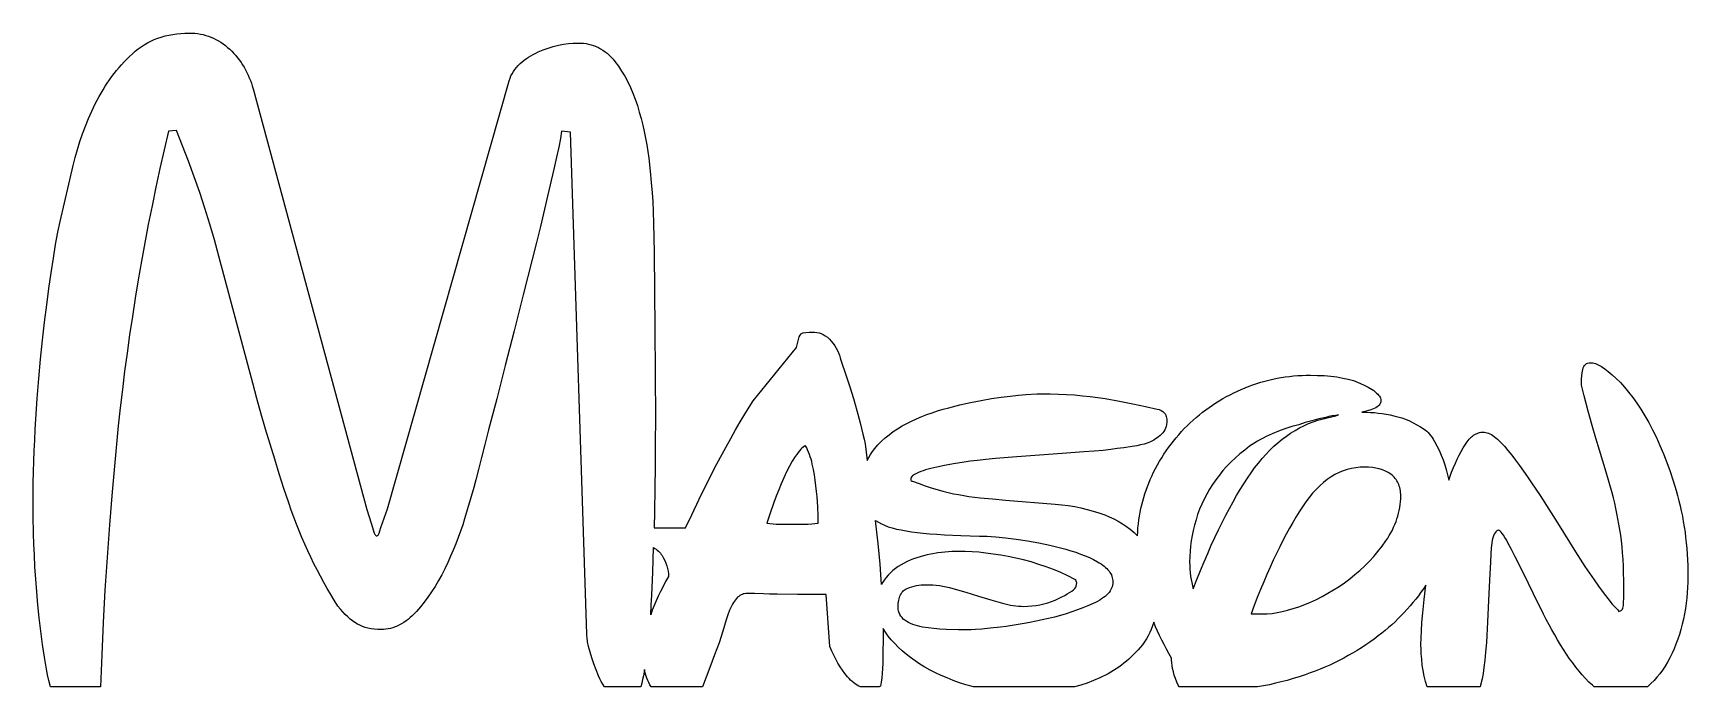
# Model space of a CAD drawing. Extents: x 17 to 173, y 11 to 72.
import ezdxf

# ---------------------------------------------------------------- set-up
doc = ezdxf.new("R2010")
doc.units = 0
doc.layers.add('CAMADA_1', color=18, linetype='CONTINUOUS')

msp = doc.modelspace()

# ---------------------------------------------------------------- linework, layer by layer
at = {"layer": 'CAMADA_1'}
for points in [[(19.05, 10.81), (18.89, 11.42), (18.78, 11.95), (18.67, 12.49), (18.57, 13.04), (18.47, 13.61), (18.29, 14.8), (18.13, 16.04), (17.99, 17.3), (17.87, 18.54), (17.76, 19.75), (17.67, 20.95), (17.59, 22.1), (17.53, 23.2), (17.48, 24.24), (17.45, 25.22), (17.42, 26.86), (17.41, 27.98), (17.42, 28.99), (17.43, 30), (17.45, 31.01), (17.48, 32.01), (17.51, 33.01), (17.56, 34), (17.61, 34.99), (17.67, 35.98), (17.8, 37.92), (17.95, 39.8), (18.12, 41.62), (18.3, 43.38), (18.49, 45.08), (18.69, 46.71), (18.9, 48.26), (19.11, 49.73), (19.32, 51.11), (19.53, 52.38), (19.74, 53.53), (19.95, 54.56), (21.18, 59.81), (21.37, 60.57), (21.58, 61.31), (21.81, 62.05), (22.06, 62.78), (22.33, 63.5), (22.62, 64.21), (22.93, 64.92), (23.25, 65.61), (23.43, 65.95), (23.6, 66.28), (23.79, 66.61), (23.98, 66.93), (24.18, 67.25), (24.38, 67.56), (24.59, 67.86), (24.8, 68.16), (25.02, 68.45), (25.25, 68.73), (25.48, 69.01), (25.71, 69.28), (25.96, 69.55), (26.21, 69.81), (26.46, 70.06), (26.73, 70.31), (26.99, 70.54), (27.27, 70.76), (27.56, 70.97), (27.85, 71.16), (28.16, 71.33), (28.47, 71.49), (28.79, 71.64), (29.12, 71.77), (29.45, 71.88), (29.8, 71.98), (30.16, 72.06), (30.52, 72.13), (30.89, 72.19), (31.27, 72.22), (31.66, 72.25), (32.06, 72.25), (32.33, 72.25), (32.6, 72.23), (32.86, 72.2), (33.12, 72.16), (33.38, 72.11), (33.63, 72.04), (33.87, 71.96), (34.11, 71.87), (34.35, 71.77), (34.58, 71.66), (34.81, 71.53), (35.03, 71.4), (35.25, 71.25), (35.46, 71.09), (35.67, 70.91), (35.87, 70.73), (36.07, 70.54), (36.26, 70.34), (36.44, 70.13), (36.61, 69.93), (36.78, 69.71), (36.93, 69.49), (37.08, 69.27), (37.22, 69.04), (37.36, 68.8), (37.48, 68.56), (37.6, 68.31), (37.71, 68.06), (37.81, 67.81), (37.91, 67.54), (37.99, 67.28), (38.07, 67), (48.74, 27.47), (49.15, 26.21), (49.37, 25.48), (49.44, 25.27), (49.47, 25.19), (49.51, 25.13), (49.55, 25.08), (49.59, 25.04), (49.63, 25.02), (49.67, 25.01), (49.71, 25.02), (49.75, 25.04), (49.79, 25.08), (49.83, 25.13), (49.86, 25.19), (49.9, 25.27), (49.97, 25.48), (50.06, 25.78), (50.21, 26.23), (50.69, 27.55), (62.11, 67.77), (62.19, 68), (62.27, 68.22), (62.38, 68.43), (62.5, 68.63), (62.63, 68.83), (62.78, 69.02), (62.95, 69.2), (63.13, 69.38), (63.32, 69.54), (63.52, 69.7), (63.73, 69.85), (63.93, 69.99), (64.15, 70.12), (64.37, 70.25), (64.59, 70.37), (64.82, 70.48), (65.29, 70.67), (65.77, 70.85), (66.24, 70.99), (66.73, 71.11), (67.21, 71.2), (67.67, 71.27), (68.12, 71.31), (68.55, 71.32), (68.81, 71.32), (69.07, 71.3), (69.32, 71.26), (69.56, 71.21), (69.8, 71.15), (70.03, 71.08), (70.26, 70.99), (70.48, 70.89), (70.69, 70.77), (70.9, 70.64), (71.1, 70.5), (71.3, 70.35), (71.49, 70.18), (71.67, 69.99), (71.85, 69.8), (72.02, 69.59), (72.35, 69.14), (72.66, 68.68), (72.95, 68.19), (73.23, 67.68), (73.48, 67.15), (73.72, 66.6), (73.94, 66.03), (74.14, 65.44), (74.32, 64.83), (74.49, 64.22), (74.64, 63.61), (74.78, 62.99), (74.91, 62.37), (75.02, 61.75), (75.11, 61.12), (75.2, 60.49), (75.33, 59.28), (75.44, 58.2), (75.52, 57.25), (75.58, 56.42), (75.62, 55.49), (75.65, 54.37), (75.68, 53.07), (75.7, 51.6), (75.79, 44.44), (75.82, 40.31), (75.83, 35.98), (75.82, 33.77), (75.81, 31.58), (75.78, 29.43), (75.75, 27.3), (75.71, 25.77), (75.87, 25.77), (78.66, 25.77), (79.24, 26.99), (79.93, 28.44), (80.73, 30.04), (81.58, 31.7), (82.47, 33.36), (82.92, 34.17), (83.36, 34.96), (83.8, 35.72), (84.22, 36.43), (84.62, 37.09), (85.01, 37.71), (89.08, 42.71), (89.33, 43.72), (89.42, 43.87), (89.51, 43.99), (89.56, 44.03), (89.61, 44.06), (89.66, 44.09), (89.71, 44.1), (89.96, 44.13), (90.26, 44.15), (90.77, 44.15), (90.98, 44.13), (91.19, 44.09), (91.39, 44.03), (91.59, 43.93), (91.78, 43.81), (91.97, 43.67), (92.16, 43.5), (92.34, 43.3), (92.51, 43.09), (92.66, 42.87), (92.8, 42.65), (92.92, 42.43), (93.02, 42.21), (93.11, 41.98), (93.18, 41.75), (93.23, 41.52), (93.73, 40.04), (94.07, 39.02), (94.41, 37.92), (94.74, 36.78), (95.05, 35.64), (95.31, 34.57), (95.42, 34.09), (95.51, 33.65), (95.71, 32.08), (95.86, 32.37), (96.02, 32.66), (96.21, 32.93), (96.42, 33.2), (96.72, 33.55), (97.05, 33.89), (97.4, 34.21), (97.76, 34.51), (98.15, 34.8), (98.55, 35.07), (98.98, 35.33), (99.42, 35.57), (99.88, 35.79), (100.35, 36.01), (100.83, 36.21), (101.32, 36.4), (101.81, 36.58), (102.32, 36.75), (102.84, 36.91), (103.36, 37.05), (104.41, 37.31), (105.42, 37.54), (106.42, 37.73), (107.38, 37.9), (108.3, 38.03), (109.14, 38.14), (109.91, 38.22), (110.6, 38.28), (111.63, 38.34), (112.08, 38.36), (112.88, 38.35), (113.66, 38.33), (114.43, 38.3), (115.18, 38.25), (115.92, 38.18), (116.64, 38.1), (117.35, 38.01), (118.05, 37.9), (119.39, 37.66), (120.64, 37.42), (121.82, 37.17), (122.92, 36.92), (123.12, 36.87), (123.3, 36.8), (123.46, 36.7), (123.59, 36.58), (123.65, 36.51), (123.71, 36.43), (123.75, 36.33), (123.78, 36.22), (123.81, 36.1), (123.83, 35.96), (123.84, 35.82), (123.85, 35.65), (123.82, 35.47), (123.78, 35.29), (123.72, 35.12), (123.65, 34.96), (123.56, 34.82), (123.46, 34.68), (123.34, 34.55), (123.21, 34.43), (123.07, 34.31), (122.93, 34.21), (122.78, 34.11), (122.63, 34.01), (122.48, 33.93), (122.32, 33.85), (122.15, 33.77), (121.99, 33.71), (121.71, 33.62), (121.38, 33.55), (121.01, 33.48), (120.59, 33.41), (119.8, 33.29), (119.19, 33.2), (118.58, 33.12), (117.86, 33.04), (117.02, 32.97), (116.06, 32.9), (114, 32.76), (111.87, 32.6), (109.76, 32.44), (107.76, 32.27), (106.85, 32.18), (106.05, 32.1), (105.37, 32.01), (104.8, 31.93), (103.81, 31.76), (102.96, 31.61), (102.24, 31.47), (101.67, 31.33), (101.42, 31.27), (101.18, 31.2), (100.95, 31.12), (100.74, 31.04), (100.53, 30.95), (100.33, 30.86), (100.15, 30.76), (99.97, 30.66), (99.9, 30.57), (99.85, 30.49), (99.81, 30.4), (99.8, 30.32), (99.81, 30.24), (99.85, 30.19), (99.9, 30.16), (99.97, 30.15), (100.58, 29.93), (101.16, 29.72), (101.73, 29.53), (102.28, 29.37), (102.81, 29.22), (103.32, 29.09), (103.82, 28.97), (104.29, 28.88), (104.77, 28.8), (105.26, 28.72), (105.78, 28.65), (106.32, 28.58), (107.47, 28.47), (108.69, 28.37), (113.35, 27.99), (113.98, 27.93), (114.59, 27.85), (115.2, 27.75), (115.78, 27.63), (116.36, 27.49), (116.92, 27.34), (117.47, 27.17), (118.01, 26.97), (118.44, 26.8), (118.87, 26.6), (119.28, 26.38), (119.67, 26.15), (120.05, 25.89), (120.41, 25.62), (120.76, 25.33), (121.09, 25.02), (121.11, 25.39), (121.13, 25.76), (121.17, 26.13), (121.22, 26.5), (121.27, 26.86), (121.33, 27.22), (121.4, 27.57), (121.48, 27.92), (121.57, 28.27), (121.67, 28.62), (121.77, 28.96), (121.89, 29.3), (122.01, 29.63), (122.14, 29.97), (122.28, 30.3), (122.43, 30.62), (122.6, 30.98), (122.78, 31.33), (122.97, 31.68), (123.16, 32.01), (123.36, 32.35), (123.57, 32.67), (123.78, 33), (124, 33.31), (124.23, 33.62), (124.47, 33.92), (124.71, 34.22), (124.96, 34.51), (125.22, 34.8), (125.48, 35.08), (125.75, 35.35), (126.03, 35.62), (126.31, 35.88), (126.6, 36.13), (126.89, 36.38), (127.19, 36.62), (127.49, 36.85), (127.8, 37.07), (128.12, 37.29), (128.44, 37.5), (128.76, 37.7), (129.09, 37.9), (129.43, 38.09), (129.77, 38.27), (130.12, 38.44), (130.47, 38.61), (130.83, 38.77), (131.19, 38.92), (131.56, 39.06), (131.92, 39.2), (132.3, 39.32), (132.67, 39.44), (133.04, 39.54), (133.42, 39.64), (133.8, 39.73), (134.18, 39.81), (134.57, 39.88), (134.96, 39.94), (135.35, 39.99), (135.74, 40.03), (136.13, 40.06), (136.53, 40.09), (136.93, 40.1), (137.33, 40.11), (137.99, 40.09), (138.62, 40.06), (139.23, 40.01), (139.8, 39.94), (140.35, 39.84), (140.87, 39.72), (141.36, 39.59), (141.81, 39.43), (142.31, 39.2), (142.74, 38.97), (143.1, 38.75), (143.26, 38.65), (143.4, 38.54), (143.53, 38.43), (143.63, 38.33), (143.72, 38.23), (143.8, 38.13), (143.86, 38.03), (143.9, 37.93), (143.92, 37.83), (143.93, 37.73), (143.92, 37.61), (143.89, 37.5), (143.84, 37.39), (143.77, 37.29), (143.68, 37.2), (143.57, 37.12), (143.45, 37.04), (143.3, 36.97), (142.99, 36.86), (142.69, 36.76), (142.42, 36.69), (142.15, 36.63), (142.24, 36.63), (142.6, 36.63), (142.96, 36.61), (143.32, 36.59), (143.69, 36.55), (144.05, 36.5), (144.42, 36.44), (144.79, 36.37), (145.16, 36.3), (145.53, 36.2), (145.89, 36.09), (146.25, 35.96), (146.61, 35.81), (146.96, 35.64), (147.31, 35.45), (147.65, 35.25), (148, 35.03), (148.12, 34.93), (148.25, 34.83), (148.37, 34.71), (148.49, 34.57), (148.61, 34.42), (148.73, 34.26), (148.85, 34.08), (148.97, 33.88), (149.19, 33.47), (149.4, 33.05), (149.6, 32.6), (149.77, 32.15), (149.93, 31.69), (150.07, 31.23), (150.19, 30.74), (150.3, 30.25), (150.4, 30.53), (150.57, 30.98), (150.74, 31.42), (150.92, 31.83), (151.1, 32.22), (151.28, 32.59), (151.46, 32.94), (151.65, 33.27), (151.84, 33.57), (152.03, 33.85), (152.23, 34.09), (152.43, 34.3), (152.54, 34.38), (152.64, 34.46), (152.75, 34.53), (152.86, 34.59), (152.97, 34.64), (153.08, 34.69), (153.19, 34.72), (153.3, 34.74), (153.42, 34.76), (153.53, 34.76), (153.65, 34.75), (153.77, 34.73), (153.9, 34.7), (154.03, 34.65), (154.16, 34.59), (154.3, 34.52), (154.44, 34.43), (154.58, 34.33), (154.73, 34.21), (154.88, 34.08), (155.19, 33.78), (155.52, 33.43), (155.86, 33.02), (156.21, 32.58), (156.57, 32.11), (156.94, 31.62), (157.31, 31.1), (157.69, 30.56), (158.08, 29.99), (158.47, 29.4), (158.87, 28.79), (160.51, 26.22), (162.21, 23.5), (162.64, 22.81), (163.08, 22.14), (163.51, 21.5), (163.94, 20.88), (164.36, 20.27), (164.79, 19.69), (165.22, 19.13), (165.64, 18.59), (165.93, 18.29), (166.13, 18.08), (166.23, 17.95), (166.24, 17.92), (166.24, 17.91), (166.23, 17.91), (166.33, 17.92), (166.42, 17.95), (166.5, 17.99), (166.56, 18.05), (166.61, 18.13), (166.65, 18.22), (166.68, 18.33), (166.7, 18.46), (166.72, 18.77), (166.73, 19.15), (166.74, 20.11), (166.74, 20.82), (166.72, 21.5), (166.7, 22.16), (166.67, 22.79), (166.62, 23.4), (166.57, 23.98), (166.51, 24.53), (166.44, 25.07), (166.28, 26.09), (166.09, 27.1), (165.99, 27.59), (165.88, 28.08), (165.76, 28.57), (165.64, 29.04), (165.37, 30.01), (165.09, 31), (164.78, 32.02), (164.45, 33.07), (164.11, 34.18), (163.76, 35.39), (163.39, 36.72), (163.01, 38.15), (162.76, 39.16), (162.76, 39.5), (162.77, 39.76), (162.79, 40.04), (162.83, 40.33), (162.89, 40.64), (162.93, 40.79), (162.98, 40.92), (163.05, 41.03), (163.13, 41.12), (163.23, 41.19), (163.34, 41.24), (163.47, 41.27), (163.61, 41.28), (163.72, 41.27), (163.83, 41.26), (163.95, 41.23), (164.08, 41.19), (164.21, 41.13), (164.34, 41.07), (164.63, 40.91), (164.95, 40.7), (165.28, 40.45), (165.64, 40.14), (166.02, 39.8), (166.41, 39.41), (166.8, 38.98), (167.18, 38.52), (167.57, 38.02), (167.95, 37.48), (168.32, 36.91), (168.7, 36.3), (169.07, 35.65), (169.43, 34.97), (169.79, 34.25), (170.13, 33.5), (170.45, 32.72), (170.77, 31.9), (171.08, 31.05), (171.37, 30.17), (171.65, 29.26), (171.78, 28.79), (171.91, 28.31), (172.02, 27.84), (172.13, 27.35), (172.23, 26.86), (172.32, 26.37), (172.4, 25.87), (172.48, 25.36), (172.54, 24.85), (172.6, 24.34), (172.64, 23.81), (172.68, 23.29), (172.71, 22.76), (172.73, 22.22), (172.75, 21.68), (172.75, 21.13), (172.74, 20.64), (172.72, 20.15), (172.69, 19.66), (172.65, 19.17), (172.59, 18.68), (172.51, 18.18), (172.43, 17.69), (172.33, 17.19), (172.22, 16.7), (172.09, 16.22), (171.95, 15.75), (171.8, 15.29), (171.63, 14.84), (171.45, 14.4), (171.26, 13.97), (171.06, 13.55), (170.84, 13.15), (170.61, 12.76), (170.37, 12.4), (170.12, 12.05), (169.85, 11.72), (169.57, 11.41), (169.28, 11.12), (168.98, 10.84), (168.95, 10.81), (163.96, 10.81), (163.78, 10.97), (163.46, 11.27), (163.15, 11.6), (162.84, 11.94), (162.54, 12.29), (162.24, 12.67), (161.94, 13.06), (161.65, 13.46), (161.36, 13.89), (161.08, 14.33), (160.8, 14.78), (160.52, 15.23), (160.25, 15.7), (159.98, 16.18), (159.72, 16.66), (159.46, 17.15), (159.21, 17.66), (158.23, 19.62), (157.34, 21.43), (156.55, 23.02), (156.19, 23.72), (155.86, 24.35), (155.71, 24.62), (155.57, 24.86), (155.44, 25.07), (155.32, 25.24), (155.22, 25.36), (155.12, 25.46), (155.04, 25.51), (155.01, 25.53), (154.97, 25.53), (154.89, 25.52), (154.81, 25.47), (154.73, 25.4), (154.65, 25.3), (154.58, 25.17), (154.51, 25.01), (154.44, 24.82), (154.38, 24.6), (154.34, 24.31), (154.29, 23.88), (154.25, 23.3), (154.21, 22.57), (154.13, 20.85), (154.04, 18.93), (153.95, 16.93), (153.83, 14.99), (153.76, 14.09), (153.69, 13.31), (153.61, 12.63), (153.53, 12.07), (153.43, 11.58), (153.28, 10.97), (153.24, 10.81), (148.28, 10.81), (148.12, 11.31), (147.99, 11.82), (147.89, 12.34), (147.82, 12.87), (147.76, 13.42), (147.72, 13.92), (147.7, 14.37), (147.69, 14.78), (147.7, 15.38), (147.73, 16.08), (147.79, 16.88), (147.86, 17.78), (147.99, 19.04), (148.15, 20.37), (147.92, 20.03), (147.69, 19.7), (147.45, 19.37), (147.2, 19.05), (146.94, 18.73), (146.68, 18.42), (146.41, 18.11), (146.13, 17.81), (145.85, 17.52), (145.56, 17.23), (145.26, 16.94), (144.96, 16.66), (144.65, 16.39), (144.33, 16.12), (144.01, 15.85), (143.68, 15.6), (143.29, 15.31), (142.9, 15.03), (142.51, 14.76), (142.11, 14.49), (141.7, 14.24), (141.28, 13.99), (140.86, 13.75), (140.44, 13.52), (140.01, 13.3), (139.57, 13.08), (139.13, 12.87), (138.68, 12.67), (138.22, 12.48), (137.76, 12.3), (137.29, 12.12), (136.82, 11.95), (136.26, 11.77), (135.7, 11.59), (135.14, 11.43), (134.58, 11.28), (134.03, 11.15), (133.47, 11.02), (132.91, 10.91), (132.36, 10.81), (124.96, 10.81), (124.92, 10.9), (124.78, 11.25), (124.65, 11.59), (124.54, 11.92), (124.45, 12.23), (124.38, 12.53), (124.33, 12.82), (124.3, 13.09), (124.29, 13.35), (124.29, 13.52), (124.04, 13.95), (123.81, 14.37), (123.58, 14.8), (123.36, 15.22), (123.16, 15.64), (122.96, 16.06), (122.78, 16.47), (122.61, 16.89), (122.5, 16.55), (122.37, 16.22), (122.24, 15.91), (122.09, 15.61), (121.92, 15.32), (121.75, 15.04), (121.56, 14.78), (121.35, 14.53), (121.14, 14.29), (120.93, 14.07), (120.71, 13.85), (120.49, 13.63), (120.27, 13.43), (120.04, 13.23), (119.81, 13.04), (119.57, 12.86), (119.33, 12.68), (119.09, 12.51), (118.84, 12.35), (118.59, 12.2), (118.33, 12.05), (118.07, 11.91), (117.81, 11.78), (117.54, 11.65), (116.95, 11.4), (116.35, 11.17), (115.76, 10.98), (115.18, 10.81), (105.69, 10.81), (105.33, 10.91), (104.97, 11.02), (104.36, 11.21), (103.78, 11.42), (103.21, 11.65), (102.66, 11.88), (102.13, 12.13), (101.62, 12.4), (101.13, 12.67), (100.65, 12.96), (100.2, 13.26), (99.77, 13.57), (99.36, 13.89), (98.98, 14.21), (98.62, 14.54), (98.29, 14.88), (97.97, 15.23), (97.69, 15.59), (97.43, 15.95), (97.2, 16.31), (97.21, 15.61), (97.19, 13.74), (97.18, 13.05), (97.16, 12.52), (97.13, 12.09), (97.09, 11.67), (97.03, 11.26), (96.95, 10.87), (96.84, 10.81), (95.09, 10.81), (94.93, 10.88), (94.77, 10.97), (94.61, 11.07), (94.46, 11.18), (94.3, 11.31), (94.15, 11.45), (94.01, 11.6), (93.86, 11.76), (93.62, 12.06), (93.39, 12.37), (93.17, 12.7), (92.96, 13.04), (92.76, 13.41), (92.57, 13.79), (92.38, 14.18), (92.21, 14.6), (91.87, 19.51), (89.16, 19.51), (87.27, 19.52), (86.55, 19.53), (85.99, 19.55), (85.13, 19.58), (84.51, 19.59), (84.32, 19.59), (84.17, 19.57), (84.06, 19.55), (84.02, 19.53), (84, 19.51), (83.88, 19.46), (83.77, 19.4), (83.66, 19.32), (83.55, 19.23), (83.45, 19.13), (83.35, 19.01), (83.25, 18.88), (83.15, 18.74), (83.06, 18.58), (82.97, 18.41), (82.88, 18.22), (82.79, 18.02), (82.63, 17.59), (82.47, 17.1), (82.16, 16.04), (81.8, 14.95), (81.39, 13.82), (80.95, 12.65), (80.25, 10.81), (75.44, 10.81), (75.31, 11.02), (75.2, 11.22), (75.11, 11.43), (75.02, 11.63), (74.96, 11.82), (74.9, 12.02), (74.85, 12.22), (74.81, 12.44), (74.77, 12.19), (74.71, 11.84), (74.63, 11.5), (74.55, 11.15), (74.45, 10.81), (71.04, 10.81), (70.89, 11.06), (70.75, 11.31), (70.62, 11.57), (70.5, 11.85), (70.26, 12.42), (70.04, 12.98), (69.85, 13.54), (69.69, 14.09), (69.56, 14.61), (69.47, 15.06), (69.41, 15.46), (69.4, 15.63), (69.4, 15.78), (67.87, 62.94), (67.03, 63.03), (66.92, 62.36), (66.76, 61.54), (66.56, 60.58), (66.31, 59.47), (65.71, 56.94), (65.04, 54.09), (64.67, 52.56), (64.27, 50.98), (63.43, 47.66), (62.56, 44.28), (61.73, 41.01), (60.94, 37.89), (60.17, 34.96), (59.81, 33.6), (59.49, 32.37), (59.21, 31.25), (58.98, 30.26), (58.79, 29.56), (58.55, 28.72), (57.92, 26.62), (57.74, 26.03), (57.54, 25.44), (57.32, 24.85), (57.1, 24.26), (56.86, 23.67), (56.61, 23.09), (56.34, 22.5), (56.06, 21.92), (55.77, 21.35), (55.47, 20.8), (55.15, 20.26), (54.82, 19.75), (54.48, 19.26), (54.13, 18.79), (53.77, 18.33), (53.39, 17.9), (53.2, 17.7), (53.01, 17.5), (52.81, 17.32), (52.62, 17.16), (52.42, 17.01), (52.22, 16.87), (52.01, 16.74), (51.81, 16.63), (51.6, 16.53), (51.39, 16.45), (51.18, 16.37), (50.97, 16.31), (50.75, 16.27), (50.53, 16.23), (50.31, 16.21), (50.09, 16.21), (49.76, 16.21), (49.44, 16.24), (49.14, 16.28), (48.85, 16.33), (48.58, 16.41), (48.32, 16.49), (48.08, 16.6), (47.85, 16.71), (47.63, 16.85), (47.4, 17.01), (47.18, 17.19), (46.95, 17.39), (46.72, 17.61), (46.49, 17.86), (46.26, 18.12), (46.03, 18.41), (45.68, 18.95), (45.35, 19.5), (45.02, 20.06), (44.69, 20.63), (44.38, 21.21), (44.07, 21.8), (43.77, 22.39), (43.48, 22.99), (43.19, 23.6), (42.92, 24.22), (42.65, 24.85), (42.39, 25.48), (42.13, 26.12), (41.88, 26.77), (41.65, 27.43), (41.41, 28.1), (40.96, 29.45), (40.52, 30.82), (40.09, 32.21), (39.66, 33.61), (39.24, 35.02), (38.83, 36.45), (38.42, 37.9), (38.03, 39.36), (34.85, 51.3), (34.44, 52.81), (34, 54.31), (33.54, 55.8), (33.05, 57.28), (32.54, 58.75), (32.01, 60.21), (31.45, 61.67), (30.87, 63.11), (30.11, 63.03), (29.71, 61.27), (29.32, 59.52), (28.94, 57.77), (28.58, 56.03), (28.23, 54.28), (27.9, 52.54), (27.59, 50.81), (27.29, 49.08), (27, 47.35), (26.73, 45.62), (26.47, 43.9), (26.23, 42.18), (26, 40.47), (25.79, 38.76), (25.6, 37.05), (25.41, 35.34), (25.11, 32.23), (24.83, 29.13), (24.58, 26.04), (24.36, 22.97), (24.16, 19.91), (23.99, 16.86), (23.85, 13.83), (23.74, 10.81)], [(138.01, 35.87), (138.89, 36.1), (139.7, 36.3), (139.85, 36.36), (139.9, 36.37), (139.95, 36.38), (139.66, 36.33), (139.36, 36.27), (139.06, 36.21), (138.77, 36.13), (138.1, 35.99), (137.45, 35.83), (136.83, 35.65), (136.23, 35.45), (135.56, 35.27), (134.92, 35.07), (134.31, 34.85), (133.72, 34.6), (133.15, 34.34), (132.88, 34.2), (132.62, 34.05), (132.36, 33.9), (132.1, 33.74), (131.85, 33.58), (131.61, 33.42), (131.15, 33.07), (130.7, 32.71), (130.27, 32.34), (129.87, 31.96), (129.48, 31.56), (129.11, 31.15), (128.77, 30.72), (128.44, 30.28), (128.13, 29.84), (127.85, 29.38), (127.58, 28.92), (127.34, 28.45), (127.12, 27.98), (126.91, 27.5), (126.73, 27.01), (126.58, 26.52), (126.44, 26.02), (126.32, 25.52), (126.21, 25.03), (126.13, 24.54), (126.07, 24.05), (126.02, 23.56), (125.99, 23.07), (125.98, 22.58), (125.99, 22.23), (126, 21.88), (126.03, 21.55), (126.07, 21.23), (126.12, 20.91), (126.17, 20.61), (126.24, 20.32), (126.32, 20.04), (126.66, 20.91), (127, 21.75), (127.34, 22.56), (127.68, 23.35), (128.01, 24.12), (128.35, 24.86), (128.69, 25.58), (129.03, 26.27), (129.37, 26.94), (129.71, 27.58), (130.05, 28.2), (130.39, 28.79), (130.72, 29.36), (131.06, 29.91), (131.4, 30.43), (131.74, 30.92), (132.08, 31.39), (132.43, 31.84), (132.79, 32.27), (133.15, 32.67), (133.52, 33.06), (133.89, 33.42), (134.27, 33.76), (134.66, 34.08), (135.06, 34.38), (135.46, 34.66), (135.87, 34.92), (136.28, 35.15), (136.7, 35.36), (137.13, 35.55), (137.56, 35.72)], [(86.28, 26.2), (86.58, 26.16), (86.88, 26.13), (87.17, 26.12), (87.47, 26.11), (89.84, 26.11), (90.17, 26.12), (90.5, 26.13), (90.81, 26.16), (91.11, 26.2), (91.1, 26.87), (91.07, 27.72), (91.04, 28.19), (91, 28.68), (90.96, 29.19), (90.9, 29.71), (90.83, 30.23), (90.75, 30.75), (90.66, 31.25), (90.56, 31.74), (90.5, 31.98), (90.44, 32.22), (90.37, 32.44), (90.29, 32.66), (90.21, 32.88), (90.12, 33.08), (90.03, 33.28), (89.92, 33.48), (89.82, 33.43), (89.7, 33.35), (89.59, 33.26), (89.47, 33.14), (89.35, 33), (89.22, 32.84), (89.09, 32.66), (88.95, 32.46), (88.68, 32.02), (88.41, 31.54), (88.15, 31.03), (87.89, 30.47), (87.64, 29.9), (87.41, 29.32), (87.18, 28.73), (86.96, 28.14), (86.58, 27.06)], [(142.41, 31.47), (141.99, 31.45), (141.58, 31.41), (141.17, 31.34), (140.77, 31.24), (140.38, 31.11), (140, 30.95), (139.62, 30.76), (139.25, 30.54), (138.89, 30.29), (138.54, 30.01), (138.19, 29.71), (137.85, 29.37), (137.52, 29.01), (137.19, 28.62), (136.88, 28.2), (136.57, 27.74), (136.26, 27.27), (135.95, 26.77), (135.65, 26.26), (135.34, 25.72), (135.04, 25.16), (134.74, 24.58), (134.43, 23.98), (134.13, 23.36), (133.83, 22.72), (133.53, 22.06), (133.23, 21.38), (132.93, 20.68), (132.63, 19.96), (132.33, 19.22), (132.04, 18.45), (131.74, 17.67), (132.84, 17.67), (133.27, 17.68), (133.72, 17.72), (134.19, 17.79), (134.67, 17.89), (135.17, 18.02), (135.69, 18.17), (136.23, 18.35), (136.78, 18.56), (137.33, 18.79), (137.88, 19.04), (138.42, 19.31), (138.96, 19.61), (139.48, 19.92), (140, 20.25), (140.51, 20.6), (141.01, 20.97), (141.5, 21.36), (141.97, 21.76), (142.42, 22.19), (142.85, 22.62), (143.27, 23.07), (143.66, 23.54), (144.04, 24.03), (144.4, 24.53), (144.57, 24.78), (144.72, 25.04), (144.87, 25.29), (145.01, 25.55), (145.13, 25.81), (145.25, 26.07), (145.35, 26.34), (145.44, 26.6), (145.53, 26.87), (145.6, 27.13), (145.66, 27.4), (145.71, 27.67), (145.75, 27.94), (145.77, 28.21), (145.79, 28.49), (145.79, 28.76), (145.79, 28.93), (145.78, 29.09), (145.76, 29.24), (145.74, 29.4), (145.7, 29.54), (145.66, 29.68), (145.62, 29.82), (145.56, 29.95), (145.5, 30.07), (145.43, 30.19), (145.35, 30.3), (145.27, 30.41), (145.18, 30.51), (145.08, 30.61), (144.98, 30.7), (144.86, 30.79), (144.62, 30.95), (144.36, 31.09), (144.08, 31.2), (143.78, 31.3), (143.47, 31.37), (143.13, 31.43), (142.78, 31.46)], [(97.06, 20.42), (96.99, 21.39), (96.92, 22.36), (96.83, 23.32), (96.74, 24.29), (96.62, 25.36), (96.49, 26.45), (96.76, 26.28), (97.05, 26.13), (97.35, 26), (97.69, 25.87), (98.06, 25.76), (98.46, 25.65), (98.89, 25.56), (99.36, 25.47), (99.86, 25.39), (100.4, 25.32), (100.97, 25.26), (101.59, 25.21), (102.25, 25.16), (102.96, 25.11), (104.51, 25.04), (106.24, 24.99), (106.59, 24.98), (106.96, 24.97), (107.36, 24.94), (107.78, 24.91), (108.7, 24.82), (109.71, 24.69), (110.76, 24.53), (111.81, 24.34), (112.84, 24.13), (113.86, 23.88), (114.36, 23.75), (114.84, 23.61), (115.3, 23.46), (115.74, 23.3), (116.17, 23.13), (116.57, 22.96), (116.96, 22.77), (117.33, 22.57), (117.5, 22.47), (117.67, 22.37), (117.82, 22.26), (117.96, 22.15), (118.09, 22.04), (118.21, 21.93), (118.31, 21.81), (118.41, 21.69), (118.49, 21.57), (118.57, 21.45), (118.63, 21.33), (118.68, 21.2), (118.72, 21.07), (118.75, 20.94), (118.76, 20.8), (118.77, 20.67), (118.76, 20.52), (118.74, 20.38), (118.7, 20.23), (118.65, 20.1), (118.59, 19.96), (118.51, 19.83), (118.41, 19.69), (118.3, 19.57), (118.18, 19.44), (118.04, 19.32), (117.89, 19.2), (117.72, 19.08), (117.54, 18.96), (117.34, 18.85), (117.13, 18.74), (116.91, 18.64), (116.43, 18.43), (115.95, 18.23), (115.44, 18.04), (114.93, 17.86), (114.4, 17.69), (113.85, 17.53), (113.29, 17.38), (112.72, 17.24), (112.14, 17.11), (111.56, 16.98), (110.99, 16.87), (110.43, 16.76), (109.87, 16.67), (109.32, 16.58), (108.77, 16.5), (108.23, 16.43), (107.25, 16.32), (106.46, 16.24), (105.87, 16.2), (105.48, 16.18), (104.29, 16.19), (103.11, 16.22), (102.52, 16.25), (101.96, 16.3), (101.42, 16.36), (100.9, 16.43), (100.66, 16.48), (100.42, 16.54), (100.2, 16.6), (99.98, 16.68), (99.78, 16.76), (99.6, 16.85), (99.42, 16.96), (99.25, 17.07), (99.1, 17.19), (98.98, 17.32), (98.87, 17.46), (98.78, 17.61), (98.71, 17.77), (98.66, 17.93), (98.63, 18.11), (98.62, 18.3), (98.63, 18.64), (98.65, 18.8), (98.67, 18.95), (98.7, 19.09), (98.74, 19.22), (98.78, 19.35), (98.83, 19.46), (98.89, 19.57), (98.95, 19.67), (99.02, 19.76), (99.1, 19.84), (99.18, 19.91), (99.27, 19.97), (99.36, 20.03), (99.47, 20.07), (99.68, 20.15), (99.89, 20.22), (100.11, 20.28), (100.33, 20.33), (100.56, 20.37), (100.78, 20.39), (101.01, 20.41), (101.24, 20.41), (101.56, 20.41), (101.88, 20.39), (102.19, 20.37), (102.5, 20.33), (102.81, 20.28), (103.12, 20.22), (103.43, 20.15), (103.74, 20.07), (104.96, 19.73), (106.15, 19.35), (107.31, 19), (108.4, 18.68), (108.66, 18.61), (108.92, 18.55), (109.17, 18.5), (109.42, 18.46), (109.67, 18.42), (109.91, 18.4), (110.15, 18.39), (110.39, 18.38), (110.79, 18.39), (111.18, 18.42), (111.56, 18.46), (111.93, 18.53), (112.3, 18.61), (112.66, 18.71), (113.01, 18.84), (113.35, 18.97), (113.68, 19.12), (113.97, 19.27), (114.25, 19.41), (114.49, 19.55), (114.71, 19.68), (114.91, 19.82), (115.07, 19.95), (115.21, 20.07), (115.29, 20.17), (115.34, 20.29), (115.37, 20.42), (115.38, 20.58), (115.37, 20.67), (115.34, 20.75), (115.29, 20.84), (115.21, 20.92), (114.55, 21.25), (113.88, 21.55), (113.2, 21.84), (112.51, 22.1), (111.82, 22.33), (111.11, 22.55), (110.39, 22.74), (109.67, 22.91), (108.94, 23.06), (108.24, 23.19), (107.54, 23.3), (106.86, 23.39), (106.2, 23.46), (105.55, 23.51), (104.91, 23.54), (104.29, 23.55), (103.97, 23.54), (103.65, 23.53), (103.33, 23.51), (103, 23.48), (102.67, 23.45), (102.34, 23.4), (101.67, 23.29), (101.33, 23.22), (101, 23.14), (100.68, 23.05), (100.36, 22.95), (100.06, 22.84), (99.75, 22.72), (99.46, 22.59), (99.17, 22.45), (98.89, 22.29), (98.62, 22.12), (98.37, 21.94), (98.13, 21.75), (97.91, 21.54), (97.69, 21.32), (97.49, 21.08), (97.31, 20.84), (97.17, 20.64)], [(75.39, 17.6), (75.44, 18.49), (75.49, 19.42), (75.58, 21.61), (75.66, 23.9), (75.78, 23.83), (75.9, 23.75), (76.01, 23.67), (76.11, 23.58), (76.21, 23.48), (76.3, 23.37), (76.38, 23.26), (76.46, 23.15), (76.6, 22.91), (76.72, 22.68), (76.82, 22.44), (76.91, 22.2), (76.97, 21.95), (77.02, 21.7), (77.05, 21.45), (77.06, 21.2), (76.79, 20.72), (76.55, 20.25), (76.32, 19.79), (76.1, 19.34), (75.9, 18.89), (75.71, 18.45), (75.54, 18.02)]]:
    msp.add_lwpolyline(points, close=True, dxfattribs=at)

doc.saveas('drawing.dxf')
